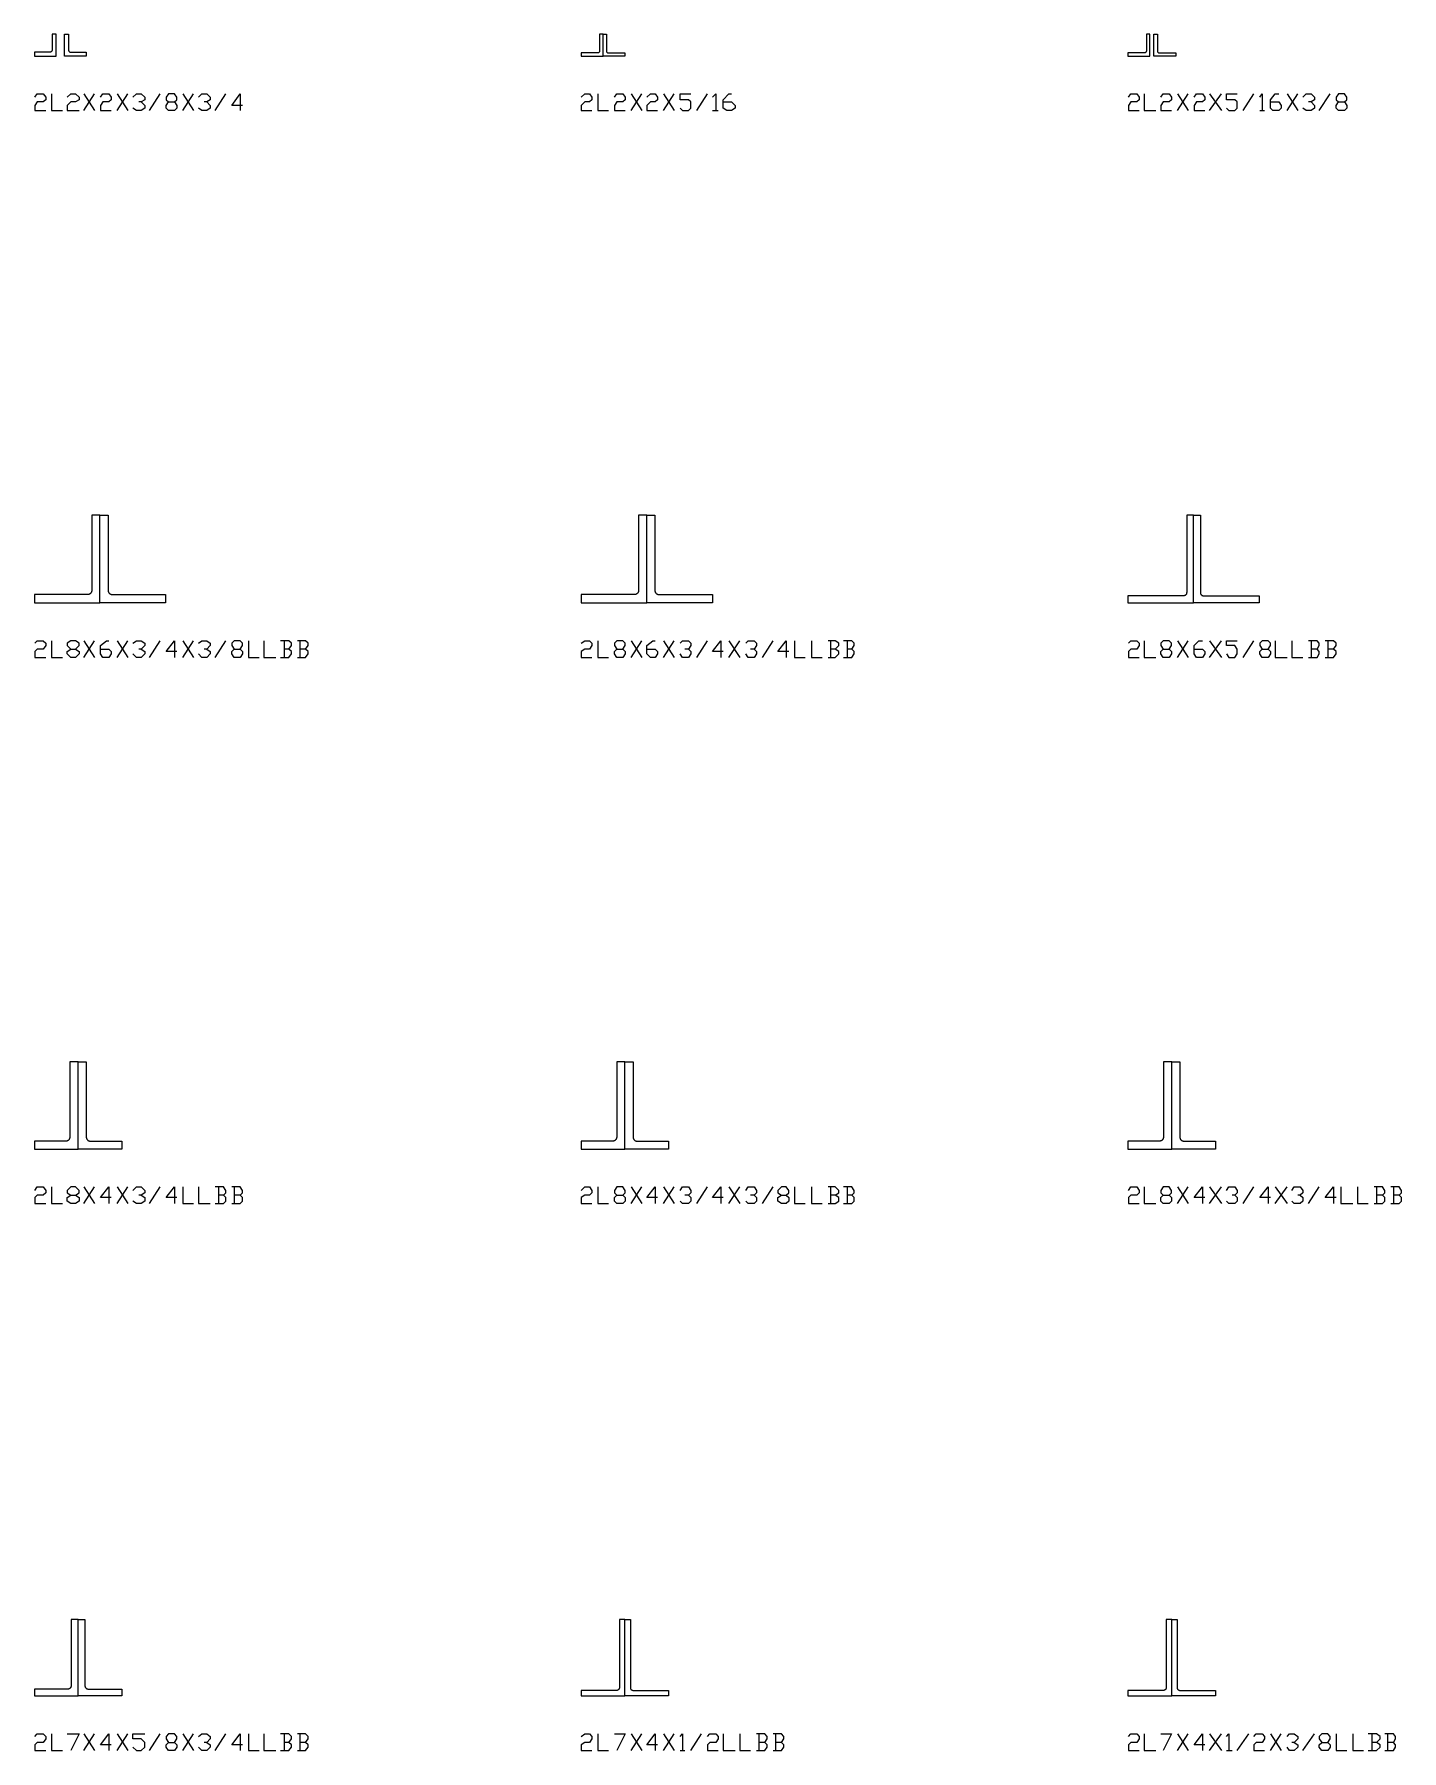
# Model space of a CAD drawing. Header units: inches. Extents: x 0 to 985, y -1555 to 12.
# Drawn here: x 500 to 625, y -555 to -398 of the extents above; entities that cross this region are included whole.
import ezdxf

# ---------------------------------------------------------------- set-up
doc = ezdxf.new("R2010")
doc.units = ezdxf.units.IN
doc.header["$MEASUREMENT"] = 0
doc.layers.add('AISC_STEEL', color=7, linetype='Continuous')

msp = doc.modelspace()

# ---------------------------------------------------------------- linework, layer by layer
at = {"color": 3, "lineweight": 0}
for points in [[(500.06, -403.76), (500.27, -403.43), (500.82, -403.43), (501.04, -403.76), (501.04, -403.98), (500.82, -404.19), (500.27, -404.19), (500.06, -404.52), (500.06, -404.96), (501.04, -404.96)], [(501.58, -403.43), (501.58, -404.96), (502.56, -404.96)], [(503, -403.76), (503.33, -403.43), (503.76, -403.43), (504.09, -403.76), (504.09, -403.98), (503.76, -404.19), (503.33, -404.19), (503, -404.52), (503, -404.96), (504.09, -404.96)], [(504.53, -404.96), (505.51, -403.43)], [(504.53, -403.43), (505.51, -404.96)], [(506.05, -403.76), (506.27, -403.43), (506.82, -403.43), (507.04, -403.76), (507.04, -403.98), (506.82, -404.19), (506.27, -404.19), (506.05, -404.52), (506.05, -404.96), (507.04, -404.96)], [(507.58, -404.96), (508.56, -403.43)], [(507.58, -403.43), (508.56, -404.96)], [(509, -403.76), (509.33, -403.43), (509.76, -403.43), (510.09, -403.76), (510.09, -403.98), (509.76, -404.19), (509.54, -404.19)], [(510.53, -404.96), (511.51, -403.43)], [(512.82, -404.19), (513.03, -404.52), (513.03, -404.74), (512.82, -404.96), (512.27, -404.96), (512.05, -404.74), (512.05, -404.52), (512.27, -404.19), (512.82, -404.19), (513.03, -403.98), (513.03, -403.76), (512.82, -403.43), (512.27, -403.43), (512.05, -403.76), (512.05, -403.98), (512.27, -404.19)], [(513.58, -404.96), (514.56, -403.43)], [(513.58, -403.43), (514.56, -404.96)], [(515, -403.76), (515.32, -403.43), (515.76, -403.43), (516.09, -403.76), (516.09, -403.98), (515.76, -404.19), (515.54, -404.19)], [(516.52, -404.96), (517.5, -403.43)], [(519.03, -404.52), (518.05, -404.52), (518.81, -403.43), (518.81, -404.96)], [(550, -403.76), (550.33, -403.43), (550.77, -403.43), (550.98, -403.76), (550.98, -403.98), (550.77, -404.19), (550.33, -404.19), (550, -404.52), (550, -404.96), (550.98, -404.96)], [(551.53, -403.43), (551.53, -404.96), (552.51, -404.96)], [(553.06, -403.76), (553.27, -403.43), (553.82, -403.43), (554.04, -403.76), (554.04, -403.98), (553.82, -404.19), (553.27, -404.19), (553.06, -404.52), (553.06, -404.96), (554.04, -404.96)], [(554.58, -404.96), (555.56, -403.43)], [(554.58, -403.43), (555.56, -404.96)], [(556, -403.76), (556.33, -403.43), (556.76, -403.43), (556.98, -403.76), (556.98, -403.98), (556.76, -404.19), (556.33, -404.19), (556, -404.52), (556, -404.96), (556.98, -404.96)], [(557.53, -404.96), (558.51, -403.43)], [(557.53, -403.43), (558.51, -404.96)], [(559.05, -404.74), (559.27, -404.96), (559.82, -404.96), (560.03, -404.74), (560.03, -404.19), (559.82, -403.98), (559.05, -403.98), (559.05, -403.43), (560.03, -403.43)], [(560.58, -404.96), (561.56, -403.43)], [(562, -403.76), (562.32, -403.43), (562.32, -404.96)], [(562.98, -404.19), (563.74, -404.19), (564.07, -404.52), (564.07, -404.74), (563.74, -404.96), (563.31, -404.96), (562.98, -404.74), (562.98, -403.98), (563.52, -403.43), (563.74, -403.43)], [(600.06, -403.76), (600.27, -403.43), (600.82, -403.43), (601.04, -403.76), (601.04, -403.98), (600.82, -404.19), (600.27, -404.19), (600.06, -404.52), (600.06, -404.96), (601.04, -404.96)], [(601.47, -403.43), (601.47, -404.96), (602.56, -404.96)], [(603, -403.76), (603.22, -403.43), (603.76, -403.43), (603.98, -403.76), (603.98, -403.98), (603.76, -404.19), (603.22, -404.19), (603, -404.52), (603, -404.96), (603.98, -404.96)], [(604.53, -404.96), (605.51, -403.43)], [(604.53, -403.43), (605.51, -404.96)], [(606.05, -403.76), (606.27, -403.43), (606.82, -403.43), (607.04, -403.76), (607.04, -403.98), (606.82, -404.19), (606.27, -404.19), (606.05, -404.52), (606.05, -404.96), (607.04, -404.96)], [(607.47, -404.96), (608.56, -403.43)], [(607.47, -403.43), (608.56, -404.96)], [(609, -404.74), (609.22, -404.96), (609.76, -404.96), (609.98, -404.74), (609.98, -404.19), (609.76, -403.98), (609, -403.98), (609, -403.43), (609.98, -403.43)], [(610.53, -404.96), (611.51, -403.43)], [(612.05, -403.76), (612.27, -403.43), (612.27, -404.96)], [(613.03, -404.19), (613.8, -404.19), (614.02, -404.52), (614.02, -404.74), (613.8, -404.96), (613.25, -404.96), (613.03, -404.74), (613.03, -403.98), (613.47, -403.43), (613.8, -403.43)], [(614.56, -404.96), (615.54, -403.43)], [(614.56, -403.43), (615.54, -404.96)], [(615.98, -403.76), (616.31, -403.43), (616.74, -403.43), (617.07, -403.76), (617.07, -403.98), (616.74, -404.19), (616.52, -404.19)], [(617.5, -404.96), (618.49, -403.43)], [(619.79, -404.19), (620.01, -404.52), (620.01, -404.74), (619.79, -404.96), (619.25, -404.96), (619.03, -404.74), (619.03, -404.52), (619.25, -404.19), (619.79, -404.19), (620.01, -403.98), (620.01, -403.76), (619.79, -403.43), (619.25, -403.43), (619.03, -403.76), (619.03, -403.98), (619.25, -404.19)], [(509.76, -404.19), (510.09, -404.52), (510.09, -404.74), (509.76, -404.96), (509.33, -404.96), (509, -404.74)], [(515.76, -404.19), (516.09, -404.52), (516.09, -404.74), (515.76, -404.96), (515.32, -404.96), (515, -404.74)], [(562, -404.96), (562.54, -404.96)], [(612.05, -404.96), (612.49, -404.96)], [(616.74, -404.19), (617.07, -404.52), (617.07, -404.74), (616.74, -404.96), (616.31, -404.96), (615.98, -404.74)], [(500.06, -453.7), (500.27, -453.48), (500.82, -453.48), (501.04, -453.7), (501.04, -453.92), (500.82, -454.25), (500.27, -454.25), (500.06, -454.47), (500.06, -455.01), (501.04, -455.01)], [(501.58, -453.48), (501.58, -455.01), (502.56, -455.01)], [(503.76, -454.25), (504.09, -454.47), (504.09, -454.68), (503.76, -455.01), (503.33, -455.01), (503, -454.68), (503, -454.47), (503.33, -454.25), (503.76, -454.25), (504.09, -453.92), (504.09, -453.7), (503.76, -453.48), (503.33, -453.48), (503, -453.7), (503, -453.92), (503.33, -454.25)], [(504.53, -455.01), (505.51, -453.48)], [(504.53, -453.48), (505.51, -455.01)], [(506.05, -454.25), (506.82, -454.25), (507.04, -454.47), (507.04, -454.68), (506.82, -455.01), (506.27, -455.01), (506.05, -454.68), (506.05, -453.92), (506.6, -453.48), (506.82, -453.48)], [(507.58, -455.01), (508.56, -453.48)], [(507.58, -453.48), (508.56, -455.01)], [(509, -453.7), (509.33, -453.48), (509.76, -453.48), (510.09, -453.7), (510.09, -453.92), (509.76, -454.25), (509.54, -454.25)], [(510.53, -455.01), (511.51, -453.48)], [(513.03, -454.47), (512.05, -454.47), (512.82, -453.48), (512.82, -455.01)], [(513.58, -455.01), (514.56, -453.48)], [(513.58, -453.48), (514.56, -455.01)], [(515, -453.7), (515.32, -453.48), (515.76, -453.48), (516.09, -453.7), (516.09, -453.92), (515.76, -454.25), (515.54, -454.25)], [(516.52, -455.01), (517.5, -453.48)], [(518.81, -454.25), (519.03, -454.47), (519.03, -454.68), (518.81, -455.01), (518.27, -455.01), (518.05, -454.68), (518.05, -454.47), (518.27, -454.25), (518.81, -454.25), (519.03, -453.92), (519.03, -453.7), (518.81, -453.48), (518.27, -453.48), (518.05, -453.7), (518.05, -453.92), (518.27, -454.25)], [(519.58, -453.48), (519.58, -455.01), (520.56, -455.01)], [(520.99, -453.48), (520.99, -455.01), (522.08, -455.01)], [(523.28, -454.25), (523.5, -453.92), (523.5, -453.7), (523.28, -453.48), (522.52, -453.48)], [(522.85, -453.48), (522.85, -455.01)], [(524.81, -454.25), (525.03, -453.92), (525.03, -453.7), (524.81, -453.48), (524.05, -453.48)], [(524.27, -453.48), (524.27, -455.01)], [(550, -453.7), (550.33, -453.48), (550.77, -453.48), (550.98, -453.7), (550.98, -453.92), (550.77, -454.25), (550.33, -454.25), (550, -454.47), (550, -455.01), (550.98, -455.01)], [(551.53, -453.48), (551.53, -455.01), (552.51, -455.01)], [(553.82, -454.25), (554.04, -454.47), (554.04, -454.68), (553.82, -455.01), (553.27, -455.01), (553.06, -454.68), (553.06, -454.47), (553.27, -454.25), (553.82, -454.25), (554.04, -453.92), (554.04, -453.7), (553.82, -453.48), (553.27, -453.48), (553.06, -453.7), (553.06, -453.92), (553.27, -454.25)], [(554.58, -455.01), (555.56, -453.48)], [(554.58, -453.48), (555.56, -455.01)], [(556, -454.25), (556.76, -454.25), (556.98, -454.47), (556.98, -454.68), (556.76, -455.01), (556.33, -455.01), (556, -454.68), (556, -453.92), (556.55, -453.48), (556.76, -453.48)], [(557.53, -455.01), (558.51, -453.48)], [(557.53, -453.48), (558.51, -455.01)], [(559.05, -453.7), (559.27, -453.48), (559.82, -453.48), (560.03, -453.7), (560.03, -453.92), (559.82, -454.25), (559.49, -454.25)], [(560.58, -455.01), (561.56, -453.48)], [(562.98, -454.47), (562, -454.47), (562.76, -453.48), (562.76, -455.01)], [(563.52, -455.01), (564.51, -453.48)], [(563.52, -453.48), (564.51, -455.01)], [(565.05, -453.7), (565.27, -453.48), (565.81, -453.48), (566.03, -453.7), (566.03, -453.92), (565.81, -454.25), (565.49, -454.25)], [(566.58, -455.01), (567.56, -453.48)], [(568.98, -454.47), (568, -454.47), (568.76, -453.48), (568.76, -455.01)], [(569.52, -453.48), (569.52, -455.01), (570.5, -455.01)], [(571.05, -453.48), (571.05, -455.01), (572.03, -455.01)], [(573.23, -454.25), (573.56, -453.92), (573.56, -453.7), (573.23, -453.48), (572.58, -453.48)], [(572.79, -453.48), (572.79, -455.01)], [(574.76, -454.25), (574.97, -453.92), (574.97, -453.7), (574.76, -453.48), (573.99, -453.48)], [(574.32, -453.48), (574.32, -455.01)], [(600.06, -453.7), (600.27, -453.48), (600.82, -453.48), (601.04, -453.7), (601.04, -453.92), (600.82, -454.25), (600.27, -454.25), (600.06, -454.47), (600.06, -455.01), (601.04, -455.01)], [(601.47, -453.48), (601.47, -455.01), (602.56, -455.01)], [(603.76, -454.25), (603.98, -454.47), (603.98, -454.68), (603.76, -455.01), (603.22, -455.01), (603, -454.68), (603, -454.47), (603.22, -454.25), (603.76, -454.25), (603.98, -453.92), (603.98, -453.7), (603.76, -453.48), (603.22, -453.48), (603, -453.7), (603, -453.92), (603.22, -454.25)], [(604.53, -455.01), (605.51, -453.48)], [(604.53, -453.48), (605.51, -455.01)], [(606.05, -454.25), (606.82, -454.25), (607.04, -454.47), (607.04, -454.68), (606.82, -455.01), (606.27, -455.01), (606.05, -454.68), (606.05, -453.92), (606.49, -453.48), (606.82, -453.48)], [(607.47, -455.01), (608.56, -453.48)], [(607.47, -453.48), (608.56, -455.01)], [(609, -454.68), (609.22, -455.01), (609.76, -455.01), (609.98, -454.68), (609.98, -454.25), (609.76, -453.92), (609, -453.92), (609, -453.48), (609.98, -453.48)], [(610.53, -455.01), (611.51, -453.48)], [(612.82, -454.25), (613.03, -454.47), (613.03, -454.68), (612.82, -455.01), (612.27, -455.01), (612.05, -454.68), (612.05, -454.47), (612.27, -454.25), (612.82, -454.25), (613.03, -453.92), (613.03, -453.7), (612.82, -453.48), (612.27, -453.48), (612.05, -453.7), (612.05, -453.92), (612.27, -454.25)], [(613.47, -453.48), (613.47, -455.01), (614.56, -455.01)], [(615, -453.48), (615, -455.01), (615.98, -455.01)], [(617.29, -454.25), (617.5, -453.92), (617.5, -453.7), (617.29, -453.48), (616.52, -453.48)], [(616.74, -453.48), (616.74, -455.01)], [(618.81, -454.25), (619.03, -453.92), (619.03, -453.7), (618.81, -453.48), (618.05, -453.48)], [(618.27, -453.48), (618.27, -455.01)], [(509.76, -454.25), (510.09, -454.47), (510.09, -454.68), (509.76, -455.01), (509.33, -455.01), (509, -454.68)], [(515.76, -454.25), (516.09, -454.47), (516.09, -454.68), (515.76, -455.01), (515.32, -455.01), (515, -454.68)], [(522.52, -455.01), (523.28, -455.01), (523.5, -454.68), (523.5, -454.47), (523.28, -454.25), (522.85, -454.25)], [(524.05, -455.01), (524.81, -455.01), (525.03, -454.68), (525.03, -454.47), (524.81, -454.25), (524.27, -454.25)], [(559.82, -454.25), (560.03, -454.47), (560.03, -454.68), (559.82, -455.01), (559.27, -455.01), (559.05, -454.68)], [(565.81, -454.25), (566.03, -454.47), (566.03, -454.68), (565.81, -455.01), (565.27, -455.01), (565.05, -454.68)], [(572.58, -455.01), (573.23, -455.01), (573.56, -454.68), (573.56, -454.47), (573.23, -454.25), (572.79, -454.25)], [(573.99, -455.01), (574.76, -455.01), (574.97, -454.68), (574.97, -454.47), (574.76, -454.25), (574.32, -454.25)], [(616.52, -455.01), (617.29, -455.01), (617.5, -454.68), (617.5, -454.47), (617.29, -454.25), (616.74, -454.25)], [(618.05, -455.01), (618.81, -455.01), (619.03, -454.68), (619.03, -454.47), (618.81, -454.25), (618.27, -454.25)], [(500.06, -503.76), (500.27, -503.43), (500.82, -503.43), (501.04, -503.76), (501.04, -503.98), (500.82, -504.19), (500.27, -504.19), (500.06, -504.41), (500.06, -504.96), (501.04, -504.96)], [(501.58, -503.43), (501.58, -504.96), (502.56, -504.96)], [(503.76, -504.19), (504.09, -504.41), (504.09, -504.74), (503.76, -504.96), (503.33, -504.96), (503, -504.74), (503, -504.41), (503.33, -504.19), (503.76, -504.19), (504.09, -503.98), (504.09, -503.76), (503.76, -503.43), (503.33, -503.43), (503, -503.76), (503, -503.98), (503.33, -504.19)], [(504.53, -504.96), (505.51, -503.43)], [(504.53, -503.43), (505.51, -504.96)], [(507.04, -504.41), (506.05, -504.41), (506.82, -503.43), (506.82, -504.96)], [(507.58, -504.96), (508.56, -503.43)], [(507.58, -503.43), (508.56, -504.96)], [(509, -503.76), (509.33, -503.43), (509.76, -503.43), (510.09, -503.76), (510.09, -503.98), (509.76, -504.19), (509.54, -504.19)], [(510.53, -504.96), (511.51, -503.43)], [(513.03, -504.41), (512.05, -504.41), (512.82, -503.43), (512.82, -504.96)], [(513.58, -503.43), (513.58, -504.96), (514.56, -504.96)], [(515, -503.43), (515, -504.96), (516.09, -504.96)], [(517.29, -504.19), (517.5, -503.98), (517.5, -503.76), (517.29, -503.43), (516.52, -503.43)], [(516.85, -503.43), (516.85, -504.96)], [(518.81, -504.19), (519.03, -503.98), (519.03, -503.76), (518.81, -503.43), (518.05, -503.43)], [(518.27, -503.43), (518.27, -504.96)], [(550, -503.76), (550.33, -503.43), (550.77, -503.43), (550.98, -503.76), (550.98, -503.98), (550.77, -504.19), (550.33, -504.19), (550, -504.41), (550, -504.96), (550.98, -504.96)], [(551.53, -503.43), (551.53, -504.96), (552.51, -504.96)], [(553.82, -504.19), (554.04, -504.41), (554.04, -504.74), (553.82, -504.96), (553.27, -504.96), (553.06, -504.74), (553.06, -504.41), (553.27, -504.19), (553.82, -504.19), (554.04, -503.98), (554.04, -503.76), (553.82, -503.43), (553.27, -503.43), (553.06, -503.76), (553.06, -503.98), (553.27, -504.19)], [(554.58, -504.96), (555.56, -503.43)], [(554.58, -503.43), (555.56, -504.96)], [(556.98, -504.41), (556, -504.41), (556.76, -503.43), (556.76, -504.96)], [(557.53, -504.96), (558.51, -503.43)], [(557.53, -503.43), (558.51, -504.96)], [(559.05, -503.76), (559.27, -503.43), (559.82, -503.43), (560.03, -503.76), (560.03, -503.98), (559.82, -504.19), (559.49, -504.19)], [(560.58, -504.96), (561.56, -503.43)], [(562.98, -504.41), (562, -504.41), (562.76, -503.43), (562.76, -504.96)], [(563.52, -504.96), (564.51, -503.43)], [(563.52, -503.43), (564.51, -504.96)], [(565.05, -503.76), (565.27, -503.43), (565.81, -503.43), (566.03, -503.76), (566.03, -503.98), (565.81, -504.19), (565.49, -504.19)], [(566.58, -504.96), (567.56, -503.43)], [(568.76, -504.19), (568.98, -504.41), (568.98, -504.74), (568.76, -504.96), (568.32, -504.96), (568, -504.74), (568, -504.41), (568.32, -504.19), (568.76, -504.19), (568.98, -503.98), (568.98, -503.76), (568.76, -503.43), (568.32, -503.43), (568, -503.76), (568, -503.98), (568.32, -504.19)], [(569.52, -503.43), (569.52, -504.96), (570.5, -504.96)], [(571.05, -503.43), (571.05, -504.96), (572.03, -504.96)], [(573.23, -504.19), (573.56, -503.98), (573.56, -503.76), (573.23, -503.43), (572.58, -503.43)], [(572.79, -503.43), (572.79, -504.96)], [(574.76, -504.19), (574.97, -503.98), (574.97, -503.76), (574.76, -503.43), (573.99, -503.43)], [(574.32, -503.43), (574.32, -504.96)], [(600.06, -503.76), (600.27, -503.43), (600.82, -503.43), (601.04, -503.76), (601.04, -503.98), (600.82, -504.19), (600.27, -504.19), (600.06, -504.41), (600.06, -504.96), (601.04, -504.96)], [(601.47, -503.43), (601.47, -504.96), (602.56, -504.96)], [(603.76, -504.19), (603.98, -504.41), (603.98, -504.74), (603.76, -504.96), (603.22, -504.96), (603, -504.74), (603, -504.41), (603.22, -504.19), (603.76, -504.19), (603.98, -503.98), (603.98, -503.76), (603.76, -503.43), (603.22, -503.43), (603, -503.76), (603, -503.98), (603.22, -504.19)], [(604.53, -504.96), (605.51, -503.43)], [(604.53, -503.43), (605.51, -504.96)], [(607.04, -504.41), (606.05, -504.41), (606.82, -503.43), (606.82, -504.96)], [(607.47, -504.96), (608.56, -503.43)], [(607.47, -503.43), (608.56, -504.96)], [(609, -503.76), (609.22, -503.43), (609.76, -503.43), (609.98, -503.76), (609.98, -503.98), (609.76, -504.19), (609.54, -504.19)], [(610.53, -504.96), (611.51, -503.43)], [(613.03, -504.41), (612.05, -504.41), (612.82, -503.43), (612.82, -504.96)], [(613.47, -504.96), (614.56, -503.43)], [(613.47, -503.43), (614.56, -504.96)], [(615, -503.76), (615.21, -503.43), (615.76, -503.43), (615.98, -503.76), (615.98, -503.98), (615.76, -504.19), (615.54, -504.19)], [(616.52, -504.96), (617.5, -503.43)], [(619.03, -504.41), (618.05, -504.41), (618.81, -503.43), (618.81, -504.96)], [(619.47, -503.43), (619.47, -504.96), (620.56, -504.96)], [(620.99, -503.43), (620.99, -504.96), (621.98, -504.96)], [(623.28, -504.19), (623.5, -503.98), (623.5, -503.76), (623.28, -503.43), (622.52, -503.43)], [(622.74, -503.43), (622.74, -504.96)], [(624.81, -504.19), (625.03, -503.98), (625.03, -503.76), (624.81, -503.43), (624.05, -503.43)], [(624.27, -503.43), (624.27, -504.96)], [(509.76, -504.19), (510.09, -504.41), (510.09, -504.74), (509.76, -504.96), (509.33, -504.96), (509, -504.74)], [(516.52, -504.96), (517.29, -504.96), (517.5, -504.74), (517.5, -504.41), (517.29, -504.19), (516.85, -504.19)], [(518.05, -504.96), (518.81, -504.96), (519.03, -504.74), (519.03, -504.41), (518.81, -504.19), (518.27, -504.19)], [(559.82, -504.19), (560.03, -504.41), (560.03, -504.74), (559.82, -504.96), (559.27, -504.96), (559.05, -504.74)], [(565.81, -504.19), (566.03, -504.41), (566.03, -504.74), (565.81, -504.96), (565.27, -504.96), (565.05, -504.74)], [(572.58, -504.96), (573.23, -504.96), (573.56, -504.74), (573.56, -504.41), (573.23, -504.19), (572.79, -504.19)], [(573.99, -504.96), (574.76, -504.96), (574.97, -504.74), (574.97, -504.41), (574.76, -504.19), (574.32, -504.19)], [(609.76, -504.19), (609.98, -504.41), (609.98, -504.74), (609.76, -504.96), (609.22, -504.96), (609, -504.74)], [(615.76, -504.19), (615.98, -504.41), (615.98, -504.74), (615.76, -504.96), (615.21, -504.96), (615, -504.74)], [(622.52, -504.96), (623.28, -504.96), (623.5, -504.74), (623.5, -504.41), (623.28, -504.19), (622.74, -504.19)], [(624.05, -504.96), (624.81, -504.96), (625.03, -504.74), (625.03, -504.41), (624.81, -504.19), (624.27, -504.19)], [(500.06, -553.7), (500.27, -553.48), (500.82, -553.48), (501.04, -553.7), (501.04, -553.92), (500.82, -554.25), (500.27, -554.25), (500.06, -554.47), (500.06, -555.01), (501.04, -555.01)], [(501.58, -553.48), (501.58, -555.01), (502.56, -555.01)], [(503, -553.48), (504.09, -553.48), (503.33, -555.01)], [(504.53, -555.01), (505.51, -553.48)], [(504.53, -553.48), (505.51, -555.01)], [(507.04, -554.47), (506.05, -554.47), (506.82, -553.48), (506.82, -555.01)], [(507.58, -555.01), (508.56, -553.48)], [(507.58, -553.48), (508.56, -555.01)], [(509, -554.68), (509.33, -555.01), (509.76, -555.01), (510.09, -554.68), (510.09, -554.25), (509.76, -553.92), (509, -553.92), (509, -553.48), (510.09, -553.48)], [(510.53, -555.01), (511.51, -553.48)], [(512.82, -554.25), (513.03, -554.47), (513.03, -554.68), (512.82, -555.01), (512.27, -555.01), (512.05, -554.68), (512.05, -554.47), (512.27, -554.25), (512.82, -554.25), (513.03, -553.92), (513.03, -553.7), (512.82, -553.48), (512.27, -553.48), (512.05, -553.7), (512.05, -553.92), (512.27, -554.25)], [(513.58, -555.01), (514.56, -553.48)], [(513.58, -553.48), (514.56, -555.01)], [(515, -553.7), (515.32, -553.48), (515.76, -553.48), (516.09, -553.7), (516.09, -553.92), (515.76, -554.25), (515.54, -554.25)], [(515.76, -554.25), (516.09, -554.47), (516.09, -554.68), (515.76, -555.01), (515.32, -555.01), (515, -554.68)], [(516.52, -555.01), (517.5, -553.48)], [(519.03, -554.47), (518.05, -554.47), (518.81, -553.48), (518.81, -555.01)], [(519.58, -553.48), (519.58, -555.01), (520.56, -555.01)], [(520.99, -553.48), (520.99, -555.01), (522.08, -555.01)], [(523.28, -554.25), (523.5, -553.92), (523.5, -553.7), (523.28, -553.48), (522.52, -553.48)], [(522.52, -555.01), (523.28, -555.01), (523.5, -554.68), (523.5, -554.47), (523.28, -554.25), (522.85, -554.25)], [(522.85, -553.48), (522.85, -555.01)], [(524.81, -554.25), (525.03, -553.92), (525.03, -553.7), (524.81, -553.48), (524.05, -553.48)], [(524.05, -555.01), (524.81, -555.01), (525.03, -554.68), (525.03, -554.47), (524.81, -554.25), (524.27, -554.25)], [(524.27, -553.48), (524.27, -555.01)], [(550, -553.7), (550.33, -553.48), (550.77, -553.48), (550.98, -553.7), (550.98, -553.92), (550.77, -554.25), (550.33, -554.25), (550, -554.47), (550, -555.01), (550.98, -555.01)], [(551.53, -553.48), (551.53, -555.01), (552.51, -555.01)], [(553.06, -553.48), (554.04, -553.48), (553.27, -555.01)], [(554.58, -555.01), (555.56, -553.48)], [(554.58, -553.48), (555.56, -555.01)], [(556.98, -554.47), (556, -554.47), (556.76, -553.48), (556.76, -555.01)], [(557.53, -555.01), (558.51, -553.48)], [(557.53, -553.48), (558.51, -555.01)], [(559.05, -553.7), (559.27, -553.48), (559.27, -555.01)], [(560.03, -555.01), (561.02, -553.48)], [(561.56, -553.7), (561.78, -553.48), (562.32, -553.48), (562.54, -553.7), (562.54, -553.92), (562.32, -554.25), (561.78, -554.25), (561.56, -554.47), (561.56, -555.01), (562.54, -555.01)], [(562.98, -553.48), (562.98, -555.01), (564.07, -555.01)], [(564.51, -553.48), (564.51, -555.01), (565.49, -555.01)], [(566.8, -554.25), (567.01, -553.92), (567.01, -553.7), (566.8, -553.48), (566.03, -553.48)], [(566.03, -555.01), (566.8, -555.01), (567.01, -554.68), (567.01, -554.47), (566.8, -554.25), (566.25, -554.25)], [(566.25, -553.48), (566.25, -555.01)], [(568.32, -554.25), (568.54, -553.92), (568.54, -553.7), (568.32, -553.48), (567.56, -553.48)], [(567.56, -555.01), (568.32, -555.01), (568.54, -554.68), (568.54, -554.47), (568.32, -554.25), (567.78, -554.25)], [(567.78, -553.48), (567.78, -555.01)], [(600.06, -553.7), (600.27, -553.48), (600.82, -553.48), (601.04, -553.7), (601.04, -553.92), (600.82, -554.25), (600.27, -554.25), (600.06, -554.47), (600.06, -555.01), (601.04, -555.01)], [(601.47, -553.48), (601.47, -555.01), (602.56, -555.01)], [(603, -553.48), (603.98, -553.48), (603.22, -555.01)], [(604.53, -555.01), (605.51, -553.48)], [(604.53, -553.48), (605.51, -555.01)], [(607.04, -554.47), (606.05, -554.47), (606.82, -553.48), (606.82, -555.01)], [(607.47, -555.01), (608.56, -553.48)], [(607.47, -553.48), (608.56, -555.01)], [(609, -553.7), (609.22, -553.48), (609.22, -555.01)], [(609.98, -555.01), (611.07, -553.48)], [(611.51, -553.7), (611.73, -553.48), (612.27, -553.48), (612.49, -553.7), (612.49, -553.92), (612.27, -554.25), (611.73, -554.25), (611.51, -554.47), (611.51, -555.01), (612.49, -555.01)], [(613.03, -555.01), (614.02, -553.48)], [(613.03, -553.48), (614.02, -555.01)], [(614.56, -553.7), (614.78, -553.48), (615.21, -553.48), (615.54, -553.7), (615.54, -553.92), (615.21, -554.25), (615, -554.25)], [(615.21, -554.25), (615.54, -554.47), (615.54, -554.68), (615.21, -555.01), (614.78, -555.01), (614.56, -554.68)], [(615.98, -555.01), (617.07, -553.48)], [(618.27, -554.25), (618.49, -554.47), (618.49, -554.68), (618.27, -555.01), (617.72, -555.01), (617.5, -554.68), (617.5, -554.47), (617.72, -554.25), (618.27, -554.25), (618.49, -553.92), (618.49, -553.7), (618.27, -553.48), (617.72, -553.48), (617.5, -553.7), (617.5, -553.92), (617.72, -554.25)], [(619.03, -553.48), (619.03, -555.01), (620.01, -555.01)], [(620.56, -553.48), (620.56, -555.01), (621.54, -555.01)], [(622.74, -554.25), (623.07, -553.92), (623.07, -553.7), (622.74, -553.48), (621.98, -553.48)], [(621.98, -555.01), (622.74, -555.01), (623.07, -554.68), (623.07, -554.47), (622.74, -554.25), (622.3, -554.25)], [(622.3, -553.48), (622.3, -555.01)], [(624.27, -554.25), (624.48, -553.92), (624.48, -553.7), (624.27, -553.48), (623.5, -553.48)], [(623.5, -555.01), (624.27, -555.01), (624.48, -554.68), (624.48, -554.47), (624.27, -554.25), (623.72, -554.25)], [(623.72, -553.48), (623.72, -555.01)], [(559.05, -555.01), (559.49, -555.01)], [(609, -555.01), (609.54, -555.01)]]:
    msp.add_lwpolyline(points, dxfattribs=at)
at = {"layer": 'AISC_STEEL'}
for points in [[(500, -400), (502, -400), (502, -398), (501.62, -398), (501.62, -399.44), (501.62, -399.46), (501.62, -399.49), (501.61, -399.51), (501.6, -399.53), (501.59, -399.55), (501.57, -399.57), (501.55, -399.59), (501.53, -399.6), (501.51, -399.61), (501.49, -399.62), (501.46, -399.62), (501.44, -399.62), (500, -399.62)], [(504.75, -400), (502.75, -400), (502.75, -398), (503.12, -398), (503.12, -399.44), (503.13, -399.46), (503.13, -399.49), (503.14, -399.51), (503.15, -399.53), (503.16, -399.55), (503.18, -399.57), (503.2, -399.59), (503.22, -399.6), (503.24, -399.61), (503.26, -399.62), (503.29, -399.62), (503.31, -399.62), (504.75, -399.62)], [(550, -400), (552, -400), (552, -398), (551.69, -398), (551.69, -399.53), (551.69, -399.55), (551.68, -399.57), (551.68, -399.59), (551.67, -399.61), (551.65, -399.63), (551.64, -399.64), (551.63, -399.65), (551.61, -399.67), (551.59, -399.68), (551.57, -399.68), (551.55, -399.69), (551.53, -399.69), (550, -399.69)], [(554, -400), (552, -400), (552, -398), (552.31, -398), (552.31, -399.53), (552.31, -399.55), (552.32, -399.57), (552.32, -399.59), (552.33, -399.61), (552.35, -399.63), (552.36, -399.64), (552.37, -399.65), (552.39, -399.67), (552.41, -399.68), (552.43, -399.68), (552.45, -399.69), (552.47, -399.69), (554, -399.69)], [(600, -400), (602, -400), (602, -398), (601.69, -398), (601.69, -399.53), (601.69, -399.55), (601.68, -399.57), (601.68, -399.59), (601.67, -399.61), (601.65, -399.63), (601.64, -399.64), (601.63, -399.65), (601.61, -399.67), (601.59, -399.68), (601.57, -399.68), (601.55, -399.69), (601.53, -399.69), (600, -399.69)], [(604.38, -400), (602.38, -400), (602.38, -398), (602.69, -398), (602.69, -399.53), (602.69, -399.55), (602.69, -399.57), (602.7, -399.59), (602.71, -399.61), (602.72, -399.63), (602.73, -399.64), (602.75, -399.65), (602.77, -399.67), (602.78, -399.68), (602.8, -399.68), (602.82, -399.69), (602.84, -399.69), (604.38, -399.69)], [(500, -450), (506, -450), (506, -442), (505.25, -442), (505.25, -448.88), (505.25, -448.9), (505.25, -448.93), (505.24, -448.96), (505.23, -448.99), (505.22, -449.02), (505.21, -449.05), (505.19, -449.07), (505.18, -449.1), (505.16, -449.12), (505.14, -449.14), (505.12, -449.16), (505.1, -449.18), (505.07, -449.19), (505.05, -449.21), (505.02, -449.22), (504.99, -449.23), (504.96, -449.24), (504.93, -449.25), (504.9, -449.25), (504.88, -449.25), (500, -449.25)], [(512, -450), (506, -450), (506, -442), (506.75, -442), (506.75, -448.88), (506.75, -448.9), (506.75, -448.93), (506.76, -448.96), (506.77, -448.99), (506.78, -449.02), (506.79, -449.05), (506.81, -449.07), (506.82, -449.1), (506.84, -449.12), (506.86, -449.14), (506.88, -449.16), (506.9, -449.18), (506.93, -449.19), (506.95, -449.21), (506.98, -449.22), (507.01, -449.23), (507.04, -449.24), (507.07, -449.25), (507.1, -449.25), (507.12, -449.25), (512, -449.25)], [(550, -450), (556, -450), (556, -442), (555.25, -442), (555.25, -448.88), (555.25, -448.9), (555.25, -448.93), (555.24, -448.96), (555.23, -448.99), (555.22, -449.02), (555.21, -449.05), (555.19, -449.07), (555.18, -449.1), (555.16, -449.12), (555.14, -449.14), (555.12, -449.16), (555.1, -449.18), (555.07, -449.19), (555.05, -449.21), (555.02, -449.22), (554.99, -449.23), (554.96, -449.24), (554.93, -449.25), (554.9, -449.25), (554.88, -449.25), (550, -449.25)], [(562, -450), (556, -450), (556, -442), (556.75, -442), (556.75, -448.88), (556.75, -448.9), (556.75, -448.93), (556.76, -448.96), (556.77, -448.99), (556.78, -449.02), (556.79, -449.05), (556.81, -449.07), (556.82, -449.1), (556.84, -449.12), (556.86, -449.14), (556.88, -449.16), (556.9, -449.18), (556.93, -449.19), (556.95, -449.21), (556.98, -449.22), (557.01, -449.23), (557.04, -449.24), (557.07, -449.25), (557.1, -449.25), (557.12, -449.25), (562, -449.25)], [(600, -450), (606, -450), (606, -442), (605.38, -442), (605.38, -449.06), (605.37, -449.09), (605.37, -449.12), (605.36, -449.15), (605.35, -449.18), (605.34, -449.2), (605.33, -449.23), (605.31, -449.25), (605.29, -449.27), (605.27, -449.29), (605.25, -449.31), (605.23, -449.33), (605.2, -449.34), (605.18, -449.35), (605.15, -449.36), (605.12, -449.37), (605.09, -449.37), (605.06, -449.38), (600, -449.38)], [(612, -450), (606, -450), (606, -442), (606.62, -442), (606.62, -449.06), (606.63, -449.09), (606.63, -449.12), (606.64, -449.15), (606.65, -449.18), (606.66, -449.2), (606.67, -449.23), (606.69, -449.25), (606.71, -449.27), (606.73, -449.29), (606.75, -449.31), (606.77, -449.33), (606.8, -449.34), (606.82, -449.35), (606.85, -449.36), (606.88, -449.37), (606.91, -449.37), (606.94, -449.38), (612, -449.38)], [(500, -500), (504, -500), (504, -492), (503.25, -492), (503.25, -498.88), (503.25, -498.9), (503.25, -498.93), (503.24, -498.96), (503.23, -498.99), (503.22, -499.02), (503.21, -499.05), (503.19, -499.07), (503.18, -499.1), (503.16, -499.12), (503.14, -499.14), (503.12, -499.16), (503.1, -499.18), (503.07, -499.19), (503.05, -499.21), (503.02, -499.22), (502.99, -499.23), (502.96, -499.24), (502.93, -499.25), (502.9, -499.25), (502.88, -499.25), (500, -499.25)], [(508, -500), (504, -500), (504, -492), (504.75, -492), (504.75, -498.88), (504.75, -498.9), (504.75, -498.93), (504.76, -498.96), (504.77, -498.99), (504.78, -499.02), (504.79, -499.05), (504.81, -499.07), (504.82, -499.1), (504.84, -499.12), (504.86, -499.14), (504.88, -499.16), (504.9, -499.18), (504.93, -499.19), (504.95, -499.21), (504.98, -499.22), (505.01, -499.23), (505.04, -499.24), (505.07, -499.25), (505.1, -499.25), (505.12, -499.25), (508, -499.25)], [(550, -500), (554, -500), (554, -492), (553.25, -492), (553.25, -498.88), (553.25, -498.9), (553.25, -498.93), (553.24, -498.96), (553.23, -498.99), (553.22, -499.02), (553.21, -499.05), (553.19, -499.07), (553.18, -499.1), (553.16, -499.12), (553.14, -499.14), (553.12, -499.16), (553.1, -499.18), (553.07, -499.19), (553.05, -499.21), (553.02, -499.22), (552.99, -499.23), (552.96, -499.24), (552.93, -499.25), (552.9, -499.25), (552.88, -499.25), (550, -499.25)], [(558, -500), (554, -500), (554, -492), (554.75, -492), (554.75, -498.88), (554.75, -498.9), (554.75, -498.93), (554.76, -498.96), (554.77, -498.99), (554.78, -499.02), (554.79, -499.05), (554.81, -499.07), (554.82, -499.1), (554.84, -499.12), (554.86, -499.14), (554.88, -499.16), (554.9, -499.18), (554.93, -499.19), (554.95, -499.21), (554.98, -499.22), (555.01, -499.23), (555.04, -499.24), (555.07, -499.25), (555.1, -499.25), (555.12, -499.25), (558, -499.25)], [(600, -500), (604, -500), (604, -492), (603.25, -492), (603.25, -498.88), (603.25, -498.9), (603.25, -498.93), (603.24, -498.96), (603.23, -498.99), (603.22, -499.02), (603.21, -499.05), (603.19, -499.07), (603.18, -499.1), (603.16, -499.12), (603.14, -499.14), (603.12, -499.16), (603.1, -499.18), (603.07, -499.19), (603.05, -499.21), (603.02, -499.22), (602.99, -499.23), (602.96, -499.24), (602.93, -499.25), (602.9, -499.25), (602.88, -499.25), (600, -499.25)], [(608, -500), (604, -500), (604, -492), (604.75, -492), (604.75, -498.88), (604.75, -498.9), (604.75, -498.93), (604.76, -498.96), (604.77, -498.99), (604.78, -499.02), (604.79, -499.05), (604.81, -499.07), (604.82, -499.1), (604.84, -499.12), (604.86, -499.14), (604.88, -499.16), (604.9, -499.18), (604.93, -499.19), (604.95, -499.21), (604.98, -499.22), (605.01, -499.23), (605.04, -499.24), (605.07, -499.25), (605.1, -499.25), (605.12, -499.25), (608, -499.25)], [(500, -550), (504, -550), (504, -543), (503.38, -543), (503.38, -549.06), (503.37, -549.09), (503.37, -549.12), (503.36, -549.15), (503.35, -549.18), (503.34, -549.2), (503.33, -549.23), (503.31, -549.25), (503.29, -549.27), (503.27, -549.29), (503.25, -549.31), (503.23, -549.33), (503.2, -549.34), (503.18, -549.35), (503.15, -549.36), (503.12, -549.37), (503.09, -549.37), (503.06, -549.38), (500, -549.38)], [(508, -550), (504, -550), (504, -543), (504.62, -543), (504.62, -549.06), (504.63, -549.09), (504.63, -549.12), (504.64, -549.15), (504.65, -549.18), (504.66, -549.2), (504.67, -549.23), (504.69, -549.25), (504.71, -549.27), (504.73, -549.29), (504.75, -549.31), (504.77, -549.33), (504.8, -549.34), (504.82, -549.35), (504.85, -549.36), (504.88, -549.37), (504.91, -549.37), (504.94, -549.38), (508, -549.38)], [(550, -550), (554, -550), (554, -543), (553.5, -543), (553.5, -549.25), (553.5, -549.28), (553.49, -549.31), (553.49, -549.33), (553.48, -549.36), (553.46, -549.38), (553.45, -549.41), (553.43, -549.43), (553.41, -549.45), (553.38, -549.46), (553.36, -549.48), (553.33, -549.49), (553.31, -549.49), (553.28, -549.5), (553.25, -549.5), (550, -549.5)], [(558, -550), (554, -550), (554, -543), (554.5, -543), (554.5, -549.25), (554.5, -549.28), (554.51, -549.31), (554.51, -549.33), (554.52, -549.36), (554.54, -549.38), (554.55, -549.41), (554.57, -549.43), (554.59, -549.45), (554.62, -549.46), (554.64, -549.48), (554.67, -549.49), (554.69, -549.49), (554.72, -549.5), (554.75, -549.5), (558, -549.5)], [(600, -550), (604, -550), (604, -543), (603.5, -543), (603.5, -549.25), (603.5, -549.28), (603.49, -549.31), (603.49, -549.33), (603.48, -549.36), (603.46, -549.38), (603.45, -549.41), (603.43, -549.43), (603.41, -549.45), (603.38, -549.46), (603.36, -549.48), (603.33, -549.49), (603.31, -549.49), (603.28, -549.5), (603.25, -549.5), (600, -549.5)], [(608, -550), (604, -550), (604, -543), (604.5, -543), (604.5, -549.25), (604.5, -549.28), (604.51, -549.31), (604.51, -549.33), (604.52, -549.36), (604.54, -549.38), (604.55, -549.41), (604.57, -549.43), (604.59, -549.45), (604.62, -549.46), (604.64, -549.48), (604.67, -549.49), (604.69, -549.49), (604.72, -549.5), (604.75, -549.5), (608, -549.5)]]:
    msp.add_lwpolyline(points, close=True, dxfattribs=at)

doc.saveas('drawing.dxf')
